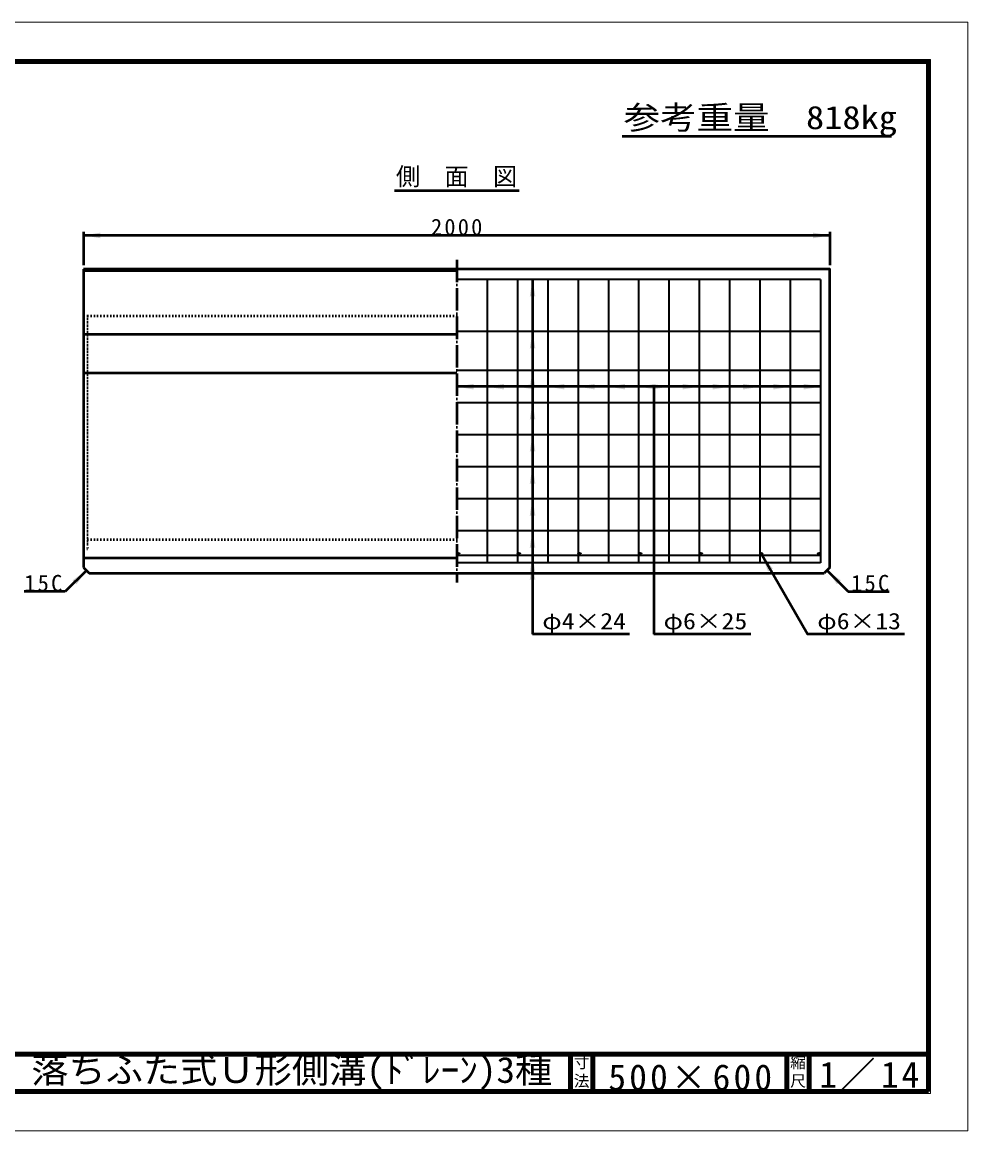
# Model space of a CAD drawing. Units: millimetres, scale not verified. Extents: x -2102 to 2102, y -1485 to 1485.
# Drawn here: x -432 to 2102, y -1485 to 1485 of the extents above; entities that cross this region are included whole.
import ezdxf
from ezdxf.enums import TextEntityAlignment as Align

# ---------------------------------------------------------------- set-up
doc = ezdxf.new("R2010")
doc.units = ezdxf.units.MM
doc.header["$LTSCALE"] = 5
doc.linetypes.add('DOTTED', pattern=[1.75, 0.25, -1.5])
doc.linetypes.add('LONG_DASHED_DOTTED', pattern=[15.25, 12, -1.5, 0.25, -1.5])
doc.layers.add('0-0_V-nasSTD', color=7, linetype='Continuous', lineweight=50)
doc.layers.add('0-1_0', color=7, linetype='Continuous', lineweight=50)
doc.styles.add('ＭＳ ゴシック', font='')
doc.styles.get('ＭＳ ゴシック').set_extended_font_data('MS Gothic')

msp = doc.modelspace()

# ---------------------------------------------------------------- hatches: boundary and pattern name
at = {"layer": '0-0_V-nasSTD'}
for points in [[(740.312, 59.79, 1), (732.812, 59.79, 1)], [(902.812, 59.79, 1), (895.312, 59.79, 1)], [(1065.312, 59.79, 1), (1057.812, 59.79, 1)], [(1227.812, 59.79, 1), (1220.312, 59.79, 1)], [(1390.312, 59.79, 1), (1382.812, 59.79, 1)], [(1552.812, 59.79, 1), (1545.312, 59.79, 1)], [(1707.812, 59.79, 1), (1700.312, 59.79, 1)]]:
    msp.add_hatch(color=256, dxfattribs=at).paths.add_polyline_path(points)

# ---------------------------------------------------------------- linework, layer by layer
for p, q in [((-267.188, 923.684), (-267.188, 833.684)), ((1732.812, 923.684), (1732.812, 833.684)), ((1732.812, 913.684), (-267.188, 913.684)), ((-267.188, 823.684), (-267.188, 23.684)), ((732.812, 818.684), (-267.188, 818.684)), ((935.937, 795.383), (935.937, -154.617)), ((732.812, 648.684), (-267.188, 648.684)), ((732.812, 544.761), (-267.188, 544.761)), ((1707.812, 508.562), (732.812, 508.562)), ((1260.937, 508.562), (1260.937, -154.617)), ((732.812, 48.684), (-267.188, 48.684)), ((-259.688, 16.184), (-316.257, -40.384)), ((-267.188, 23.684), (-252.188, 8.684)), ((-252.188, 8.684), (1717.812, 8.684)), ((1732.812, 23.684), (1717.812, 8.684)), ((1725.312, 16.184), (1781.88, -40.384)), ((-316.257, -40.384), (-426.257, -40.384)), ((1781.88, -40.384), (1891.88, -40.384)), ((1195.937, -154.617), (935.937, -154.617)), ((1520.937, -154.617), (1260.937, -154.617))]:
    msp.add_line(p, q, dxfattribs=at)
at = {"layer": '0-0_V-nasSTD', "linetype": 'LONG_DASHED_DOTTED'}
msp.add_line((732.812, 848.684), (732.812, -16.316), dxfattribs=at)
at = {"layer": '0-0_V-nasSTD', "lineweight": 35}
for p, q in [((1707.812, 795.383), (732.812, 795.383)), ((814.062, 795.383), (814.062, 36.684)), ((895.312, 795.383), (895.312, 36.684)), ((976.562, 795.383), (976.562, 36.684)), ((1057.812, 795.383), (1057.812, 36.684)), ((1139.062, 795.383), (1139.062, 36.684)), ((1220.312, 795.383), (1220.312, 36.684)), ((1301.562, 795.383), (1301.562, 36.684)), ((1382.812, 795.383), (1382.812, 36.684)), ((1464.062, 795.383), (1464.062, 36.684)), ((1545.312, 795.383), (1545.312, 36.684)), ((1626.562, 795.383), (1626.562, 36.684)), ((1707.812, 795.383), (1707.812, 36.684)), ((1707.812, 656.187), (732.812, 656.187)), ((1707.812, 551.46), (732.812, 551.46)), ((1707.812, 465.664), (732.812, 465.664)), ((1707.812, 379.868), (732.812, 379.868)), ((1707.812, 294.072), (732.812, 294.072)), ((1707.812, 208.276), (732.812, 208.276)), ((1707.812, 122.48), (732.812, 122.48)), ((1707.812, 56.04), (732.812, 56.04)), ((1707.812, 36.684), (732.812, 36.684))]:
    msp.add_line(p, q, dxfattribs=at)
at = {"layer": '0-0_V-nasSTD', "linetype": 'DOTTED'}
for p, q in [((732.812, 698.684), (-267.188, 698.684)), ((-257.188, 698.684), (-257.188, 73.684)), ((732.812, 98.684), (-267.188, 98.684)), ((-267.188, 73.684), (-257.188, 73.684))]:
    msp.add_line(p, q, dxfattribs=at)
at = {"layer": '0-0_V-nasSTD', "lineweight": 100}
for p, q in [((1037.5, -1280), (1037.5, -1380)), ((1097.5, -1280), (1097.5, -1380)), ((1617.5, -1280), (1617.5, -1380)), ((1677.5, -1280), (1677.5, -1380)), ((-1997.5, -1380), (1997.5, -1380))]:
    msp.add_line(p, q, dxfattribs=at)
at = {"layer": '0-0_V-nasSTD', "lineweight": 18}
for points in [[(-2102.5, -1485), (-2102.5, 1485), (2102.5, 1485), (2102.5, -1485)], [(-2002.5, -1385), (-2002.5, 1385), (2002.5, 1385), (2002.5, -1385)]]:
    msp.add_lwpolyline(points, close=True, dxfattribs=at)
at = {"layer": '0-0_V-nasSTD', "lineweight": 100}
msp.add_lwpolyline([(1997.5, -1380), (1997.5, 1380), (-1997.5, 1380)], dxfattribs=at)
at = {"layer": '0-0_V-nasSTD'}
for points in [[(1732.812, 23.684), (1732.812, 823.684), (-267.188, 823.684)], [(1932.849, -154.617), (1672.849, -154.617), (1550.937, 56.542)]]:
    msp.add_lwpolyline(points, dxfattribs=at)
at = {"layer": '0-0_V-nasSTD', "lineweight": 35}
for centre in [(736.562, 59.79), (899.062, 59.79), (1061.562, 59.79), (1224.062, 59.79), (1386.562, 59.79), (1549.062, 59.79), (1704.062, 59.79)]:
    msp.add_circle(centre, 3.75, dxfattribs=at)
at = {"layer": '0-0_V-nasSTD'}
for points in [[(-267.188, 913.684), (-222.188, 906.184), (-222.188, 921.184)], [(1687.812, 906.184), (1687.812, 921.184), (1732.812, 913.684)], [(928.437, 750.383), (935.937, 795.383), (943.437, 750.383)], [(928.437, 611.187), (935.937, 656.187), (943.437, 611.187)], [(928.437, 506.46), (935.937, 551.46), (943.437, 506.46)], [(732.812, 508.562), (777.812, 501.062), (777.812, 516.062)], [(814.062, 508.562), (859.062, 501.062), (859.062, 516.062)], [(895.312, 508.562), (940.312, 501.062), (940.312, 516.062)], [(976.562, 508.562), (1021.562, 501.062), (1021.562, 516.062)], [(1057.812, 508.562), (1102.812, 501.062), (1102.812, 516.062)], [(1139.062, 508.562), (1184.062, 501.062), (1184.062, 516.062)], [(1220.312, 508.562), (1265.312, 501.062), (1265.312, 516.062)], [(1256.562, 501.062), (1256.562, 516.062), (1301.562, 508.562)], [(1337.812, 501.062), (1337.812, 516.062), (1382.812, 508.562)], [(1419.062, 501.062), (1419.062, 516.062), (1464.062, 508.562)], [(1500.312, 501.062), (1500.312, 516.062), (1545.312, 508.562)], [(1581.562, 501.062), (1581.562, 516.062), (1626.562, 508.562)], [(1662.812, 501.062), (1662.812, 516.062), (1707.812, 508.562)], [(928.437, 420.664), (935.937, 465.664), (943.437, 420.664)], [(928.437, 334.868), (935.937, 379.868), (943.437, 334.868)], [(928.437, 249.072), (935.937, 294.072), (943.437, 249.072)], [(928.437, 163.276), (935.937, 208.276), (943.437, 163.276)], [(928.437, 77.48), (935.937, 122.48), (943.437, 77.48)], [(928.437, 11.04), (935.937, 56.04), (943.437, 11.04)], [(928.437, -8.316), (935.937, 36.684), (943.437, -8.316)], [(1550.937, 56.542), (1566.941, 13.821), (1579.932, 21.321)], [(-296.811, -10.332), (-286.205, -20.939), (-259.688, 16.184)], [(1725.312, 16.184), (1751.828, -20.939), (1762.435, -10.332)]]:
    msp.add_solid(points, dxfattribs=at)
at = {"layer": '0-1_0'}
for p, q in [((1176.036, 1179.753), (1898.036, 1179.753)), ((565.812, 1033.684), (899.812, 1033.684))]:
    msp.add_line(p, q, dxfattribs=at)
at = {"layer": '0-1_0', "lineweight": 100}
msp.add_line((-1997.5, -1280), (1997.5, -1280), dxfattribs=at)

# ---------------------------------------------------------------- texts
at = {"layer": '0-0_V-nasSTD', "style": 'ＭＳ ゴシック'}
for s, height, width, p in [('参考重量\u3000818kg', 62.32, 1.15, (1180.036, 1179.753)), ('φ4×24', 43.99, 1.15, (961.937, -154.617)), ('φ6×25', 43.99, 1.15, (1286.937, -154.617)), ('φ6×13', 43.99, 1.15, (1698.849, -154.617)), ('落ちふた式Ｕ形側溝(ﾄﾞﾚｰﾝ)3種', 69.65, 1.05, (-407.5, -1377.5))]:
    msp.add_text(s, height=height, dxfattribs=dict(at, width=width)).set_placement(p, align=Align.BOTTOM_LEFT)
for s, height, p in [('側\u3000面\u3000図', 47.65, (569.808, 1033.684)), ('寸', 30.79, (1046.482, -1326.001)), ('縮', 30.79, (1626.482, -1326.001)), ('法', 30.79, (1046.476, -1375.99)), ('尺', 30.79, (1626.476, -1375.99))]:
    msp.add_text(s, height=height, dxfattribs=at).set_placement(p, align=Align.BOTTOM_LEFT)
at = {"layer": '0-0_V-nasSTD', "attachment_point": 7, "style": 'ＭＳ ゴシック'}
for s, insert, char_height in [('\\T1.2;2000', (663.706, 913.684), 43.99), ('\\T1.2;15C', (-426.257, -40.384), 43.99), ('\\T1.2;15C', (1789.88, -40.384), 43.99), ('\\T1.16;1／14', (1704.533, -1377.418), 69.65), ('\\T1.18;500×600', (1139.081, -1377.492), 69.65)]:
    msp.add_mtext(s, dxfattribs=dict(at, insert=insert, char_height=char_height))

doc.saveas('drawing.dxf')
